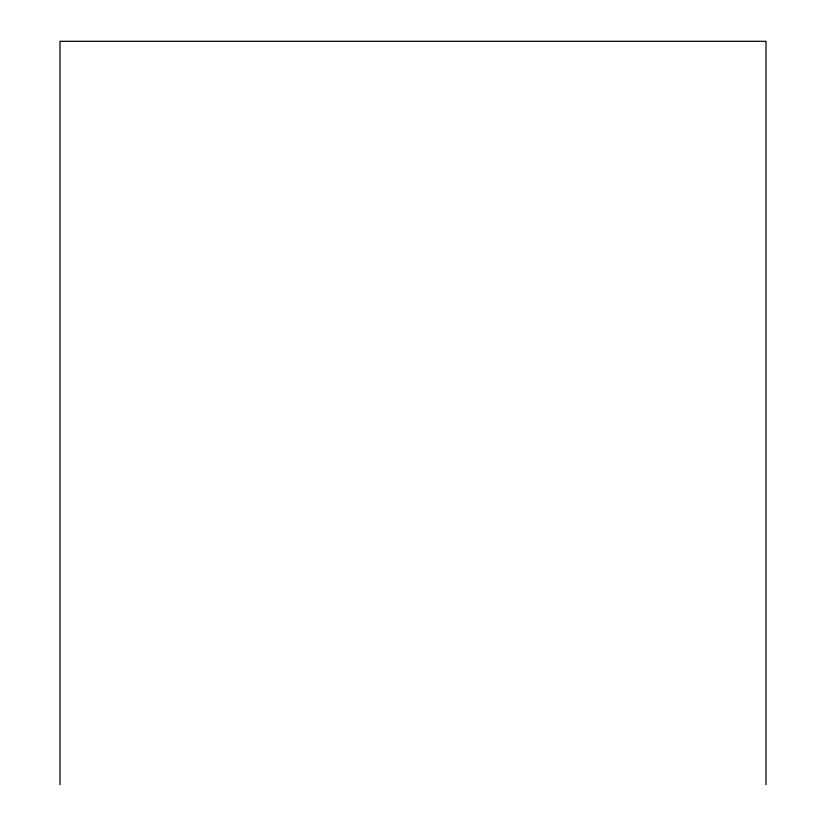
<?xml version="1.0" encoding="UTF-8"?>
<svg xmlns="http://www.w3.org/2000/svg" width="826" height="826" viewBox="0 0 826 826"><rect width="100%" height="100%" fill="white"/><g stroke="black" fill="none" stroke-linecap="round" stroke-linejoin="round"><path stroke-width="1.24" d="M766.001 784.7L766.001 41.3L59.999 41.3L59.999 784.7"/></g></svg>
